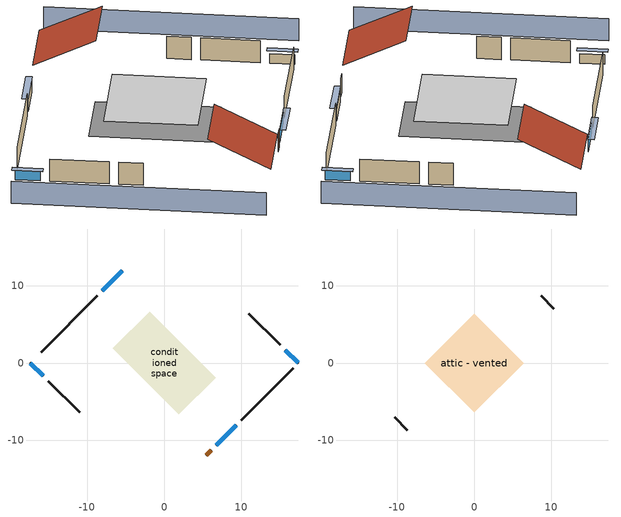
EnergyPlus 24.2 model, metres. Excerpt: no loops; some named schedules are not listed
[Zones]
conditioned space
 floor foundation (Slab1 construction): -6.68,1.91 -1.91,6.68 6.68,-1.91 1.91,-6.68 z0
 wall outside (AdiabaticWallConstruction 1): 5.44,-11.95 6.09,-11.3 z0:2.03
 wall outside (AdiabaticWallConstruction): -5.44,11.95 -8.02,9.37 / 6.74,-10.65 9.32,-8.07 z0:1.22; 17.39,0 15.71,1.68 / -17.39,0 -15.71,-1.68 z0:1.04
 wall outside (Wall1 construction): -8.67,8.72 -15.97,1.42 z0:2.44
 wall outside (Wall2 construction): 15.05,2.34 11,6.39 z0:2.44
 wall outside (Wall3 construction): 9.98,-7.41 16.73,-0.66 z0:2.44
 wall outside (Wall4 construction): -15.05,-2.34 -11,-6.39 z0:2.44
 window (WindowConstruction): -5.44,11.95 -8.02,9.37 z0:1.22
 window (WindowConstruction 1): 17.39,0 15.71,1.68 z0:1.04
 window (WindowConstruction 2): 6.74,-10.65 9.32,-8.07 z0:1.22
 window (WindowConstruction 3): -17.39,0 -15.71,-1.68 z0:1.04
 door (Door): 5.44,-11.95 6.09,-11.3 z0:2.03
attic - vented
 floor to conditioned space (Floor1 construction Reversed): -6.4,0 0,6.4 6.4,0 0,-6.4 z2.44
 wall outside (Wall5 construction): 10.34,7.05 8.69,8.7 z0:2.44
 wall outside (Wall6 construction): -10.34,-7.05 -8.69,-8.7 z0:2.44
 roof outside (Roof1 construction): -4.78,12.61,2.44 -0.5,8.33,5.46 4.28,13.11,5.46 0,17.39,2.44
 roof outside (Roof2 construction): 4.78,-12.61,2.44 0.5,-8.33,5.46 -4.28,-13.11,5.46 0,-17.39,2.44
shading: -20.62,-3.23 -3.23,-20.62 / 20.62,3.23 3.23,20.62 z0:2.44; -8.23,9.16 -5.22,12.16 -5.66,12.6 -8.66,9.59 z1.52; 15.49,1.9 17.6,-0.22 18.04,0.22 15.92,2.33 z1.34; 9.53,-7.86 6.53,-10.86 6.96,-11.29 9.97,-8.29 z1.52; -15.49,-1.9 -17.6,0.22 -18.04,-0.22 -15.92,-2.33 z1.34
[Building]
Building 1: Terrain=Suburbs
[Site:Location]
Portland Intl Arpt_OR: Latitude {deg}=45.59; Longitude {deg}=-122.6; Time Zone {hr}=-8; Elevation {m}=33; Keep Site Location Information=Yes
[Site:GroundTemperature:Shallow]
10.2558, 8.96328, 8.85977, 9.47314, 11.9355, 14.3863, 16.5111, 17.8571, 17.9714, 16.8767, 14.8061, 12.4304
[Site:WaterMainsTemperature]
Calculation Method=Schedule; Temperature Schedule=mains temperature schedule
[Material] Roughness=Rough; Thermal Absorptance=0.9
Name | Thickness {m} | Conductivity {W/m-K} | Density {kg/m3} | Specific Heat {J/kg-K} | Solar Absorptance | Visible Absorptance
asphalt or fiberglass shingles | 0.00635 | 0.162714 | 1121.4 | 1465.45 | 0.85 | 0.85
brick veneer | 0.1016 | 0.793375 | 1762.2 | 795.53 | 0.5 | 0.5
ceiling loosefill ins | 0.0846667 | 0.0480833 | 16.02 | 1046.75 | 0.7 | 0.7
ceiling stud and cavity | 0.1397 | 0.0920385 | 65.682 | 1177.47 | 0.7 | 0.7
concrete 4.0 in. | 0.1016 | 1.803125 | 2242.8 | 837.4 | 0.7 | 0.7
door material | 0.04445 | 0.0612267 | 512.64 | 1214.23 | 0.7 | 0.7
floor covering | 0.0127 | 0.0450781 | 54.468 | 1339.84 | 0.9 | 0.9
furniture material conditioned space 1 | 0.1524 | 0.115458 | 640.8 | 1214.23 | 0.6 | 0.6
gypsum board | 0.0127 | 0.160291 | 801 | 837.4 | 0.6 | 0.6
osb sheathing 0.5 in. | 0.0127 | 0.115458 | 512.64 | 1214.23 | 0.6 | 0.6
osb sheathing 0.5 in. 1 | 0.0127 | 0.115458 | 512.64 | 1214.23 | 0.7 | 0.7
roof rigid ins | 0.00281632 | 0.029427 | 32.04 | 1214.23 | 0.7 | 0.7
wall rigid ins | 0.512978 | 0.029427 | 32.04 | 1214.23 | 0.7 | 0.7
wall stud and cavity | 0.1397 | 0.558292 | 139.0536 | 1170.24 | 0.7 | 0.7
wall stud and cavity 1 | 0.1397 | 0.447971 | 139.0536 | 1170.24 | 0.6 | 0.6
wall stud and cavity 2 | 0.0889 | 0.380278 | 52.3479 | 1209.89 | 0.7 | 0.7
wall stud and cavity 3 | 0.0889 | 0.391764 | 83.0341 | 1211.67 | 0.7 | 0.7
wood siding; wood siding 1 | 0.0254 | 0.102417 | 544.68 | 1172.36 | 0.7 | 0.7
[WindowMaterial:SimpleGlazingSystem]
WindowMaterial: U-Factor {W/m2-K}=2.78222; Solar Heat Gain Coefficient=0.56
[Construction]
AdiabaticWallConstruction: wood siding, wall rigid ins, wall stud and cavity 2, gypsum board
AdiabaticWallConstruction 1: wood siding 1, wall rigid ins, wall stud and cavity 2, gypsum board
Door: door material
Floor1 construction Reversed: gypsum board, ceiling stud and cavity, ceiling loosefill ins
furniture construction conditioned space 1: furniture material conditioned space 1
PartitionWallConstruction: gypsum board, wall stud and cavity 3, gypsum board
Roof1 construction; Roof2 construction: asphalt or fiberglass shingles, roof rigid ins, osb sheathing 0.5 in.
Slab1 construction: concrete 4.0 in., floor covering
Wall1 construction; Wall2 construction; Wall3 construction; Wall4 construction: brick veneer, osb sheathing 0.5 in. 1, wall stud and cavity, gypsum board
Wall5 construction; Wall6 construction: brick veneer, osb sheathing 0.5 in. 1, wall stud and cavity 1
WindowConstruction; WindowConstruction 1; WindowConstruction 2; WindowConstruction 3: WindowMaterial
[Zone] Multiplier=1; Part of Total Floor Area=Yes
Name | Volume {m3}
attic - vented | 55.1915
conditioned space | 199.577
[Space]
Name | Zone | Volume {m3}
attic - vented 1 | attic - vented | 55.1915
conditioned space 1 | conditioned space | 199.577
[ZoneInfiltration:EffectiveLeakageArea]
infil attic - vented 1: Zone or Space=attic - vented 1; Schedule=Always On Discrete; Effective Air Leakage Area {cm2}=2727.98; Stack Coefficient=0.000140673; Wind Coefficient=3.3057e-05
[ZoneMixing]
whole house fan mix: Zone or Space=attic - vented; Schedule=Always On Continuous; Design Flow Rate Calculation Method=Flow/Zone; Design Flow Rate {m3/s}=0; Source Zone or Space=conditioned space
[SurfaceProperty:ExposedFoundationPerimeter]
Slab1: Exposed Perimeter Calculation Method=TotalExposedPerimeter; Total Exposed Perimeter {m}=37.76472
[SurfaceProperty:IncidentSolarMultiplier] Incident Solar Multiplier=1; Incident Solar Multiplier Schedule=trans schedule winter=0.85 summer=0.7
Window1; Window2; Window3; Window4
[InternalMass] Zone or ZoneList=conditioned space; Space or SpaceList=conditioned space 1
Name | Construction | Surface Area {m2}
furniture mass conditioned space 1 | furniture construction conditioned space 1 | 32.73903
partition wall mass | PartitionWallConstruction | 81.84758
[Lights]
interior lighting: Zone or ZoneList or Space or SpaceList=conditioned space 1; Schedule=lighting_interior; Design Level Calculation Method=LightingLevel; Lighting Level {W}=300.27; Return Air Fraction=0; Fraction Radiant=0.6; Fraction Visible=0.2; Fraction Replaceable=1
[People]
occupants: Zone or ZoneList or Space or SpaceList=conditioned space 1; Number of People Schedule=occupants; Number of People Calculation Method=People; Number of People=1; Fraction Radiant=0.314171; Sensible Heat Fraction=0.56303; Activity Level Schedule=occupants activity schedule; Carbon Dioxide Generation Rate {m3/s-W}=0; Enable ASHRAE 55 Comfort Warnings=No; Mean Radiant Temperature Calculation Type=EnclosureAveraged
[ElectricEquipment] Zone or ZoneList or Space or SpaceList=conditioned space 1; Design Level Calculation Method=EquipmentLevel
Name | Schedule | Design Level {W} | Fraction Latent | Fraction Radiant | Fraction Lost
ceiling fan | ceiling_fan | 16.2274 | 0 | 0.558 | 0
clothes dryer | clothes_dryer | 11900.2 | 0.015 | 0.081 | 0.85
clothes washer | clothes_washer | 1045.86 | 0.03 | 0.162 | 0.7
cooking range | cooking_range | 422.995 | 0.16 | 0.384 | 0.2
dishwasher | dishwasher | 6361.09 | 0.3 | 0.18 | 0.4
freezer | freezer schedule | 194.914 | 0 | 0.6 | 0
fridge | fridge schedule | 57.5342 | 0 | 0.6 | 0
fridge 1 | fridge schedule 1 | 80.4475 | 0 | 0.6 | 0
mech vent bath fan 0 | mech vent bath fan 0 schedule | 15 | 0 | 0 | 1
mech vent house fan | mech vent house fan schedule | 0 | 0 | 0 | 1
mech vent house fan cfis | mech vent house fan cfis schedule | 0 | 0 | 0 | 0
mech vent range fan 0 | mech vent range fan 0 schedule | 30 | 0 | 0 | 1
misc permanent spa heater | misc permanent spa heater schedule | 233.393 | 0 | 0 | 1
misc permanent spa pump | misc permanent spa pump schedule | 244.071 | 0 | 0 | 1
misc plug loads | plug_loads_other | 488.345 | 0.021 | 0.558 | 0.049
misc tv | plug_loads_tv | 1649.28 | 0 | 0.6 | 0
whole house fan | Always On Discrete | 0 | 0 | 0 | 1
[OtherEquipment] Zone or ZoneList or Space or SpaceList=conditioned space 1; Design Level Calculation Method=EquipmentLevel
Name | Fuel Type | Schedule | Design Level {W} | Fraction Latent | Fraction Radiant | Fraction Lost
clothes dryer 1 | Electricity | clothes_dryer | 0 | 0.015 | 0.081 | 0.85
cooking range 1 | NaturalGas | cooking_range | 12396.8 | 0.16 | 0.384 | 0.2
general water use latent | None | general water use schedule | 25.6591 | 1 | 0 | 0
general water use sensible | None | general water use schedule | -25.2881 | 0 | 0.6 | 0
mech vent house fan latent load; water heater lat | None | Always On Discrete | 0 | 1 | 0 | 0
mech vent house fan sensible load; water heater sens | None | Always On Discrete | 0 | 0 | 0 | 0
water heater energy adjustment1 | Electricity | Always On Discrete | 0.01 | 0 | 0 | 1
[ZoneInfiltration:DesignFlowRate] Zone or ZoneList or Space or SpaceList=conditioned space 1; Schedule=Always On Discrete; Design Flow Rate Calculation Method=Flow/Zone; Design Flow Rate {m3/s}=0
infil flow; natural vent flow; whole house fan flow
[Foundation:Kiva]
Foundation Kiva 1: Initial Indoor Air Temperature {C}=17.7778; Wall Height Above Grade {m}=0.1016; Wall Depth Below Slab {m}=0.2032
[Foundation:Kiva:Settings]
Soil Conductivity {W/m-K}=2.9427; Soil Density {kg/m3}=1842.3; Soil Specific Heat {J/kg-K}=418.7; Ground Solar Absorptivity=0.9; Ground Thermal Absorptivity=0.9; Ground Surface Roughness {m}=0.03; Far-Field Width {m}=40; Deep-Ground Boundary Condition=ZeroFlux; Deep-Ground Depth {m}=40; Minimum Cell Dimension {m}=0.2; Maximum Cell Growth Coefficient=3; Simulation Timestep=Timestep
[Exterior:Lights]
exterior lighting: Schedule=exterior lighting schedule; Design Level {W}=5.52521
[Schedule:Constant]
Name | Hourly Value
Always On Continuous; mech vent house fan schedule; mech vent house fan cfis schedule; Always On Discrete | 1
occupants activity schedule | 117.228
fridge schedule; fridge schedule 1 | 0
[Schedule:Week:Daily]
trans schedule winter=0.85 summer=0.7 Week Rule - Jan1-May26: trans schedule winter=0.85 summer=0.7 day, trans schedule winter=0.85 summer=0.7 day, trans schedule winter=0.85 summer=0.7 day, trans schedule winter=0.85 summer=0.7 day, trans schedule winter=0.85 summer=0.7 day, trans schedule winter=0.85 summer=0.7 day, trans schedule winter=0.85 summer=0.7 day, trans schedule winter=0.85 summer=0.7 default day, trans schedule winter=0.85 summer=0.7 default day, trans schedule winter=0.85 summer=0.7 default day, trans schedule winter=0.85 summer=0.7 default day, trans schedule winter=0.85 summer=0.7 default day
trans schedule winter=0.85 summer=0.7 Week Rule - May27-Jun2: trans schedule winter=0.85 summer=0.7 day, trans schedule winter=0.85 summer=0.7 day, trans schedule winter=0.85 summer=0.7 day, trans schedule winter=0.85 summer=0.7 day, trans schedule winter=0.85 summer=0.7 day, trans schedule winter=0.85 summer=0.7 day 1, trans schedule winter=0.85 summer=0.7 day 1, trans schedule winter=0.85 summer=0.7 default day, trans schedule winter=0.85 summer=0.7 default day, trans schedule winter=0.85 summer=0.7 default day, trans schedule winter=0.85 summer=0.7 default day, trans schedule winter=0.85 summer=0.7 default day
trans schedule winter=0.85 summer=0.7 Week Rule - Jun3-Sep29: trans schedule winter=0.85 summer=0.7 day 1, trans schedule winter=0.85 summer=0.7 day 1, trans schedule winter=0.85 summer=0.7 day 1, trans schedule winter=0.85 summer=0.7 day 1, trans schedule winter=0.85 summer=0.7 day 1, trans schedule winter=0.85 summer=0.7 day 1, trans schedule winter=0.85 summer=0.7 day 1, trans schedule winter=0.85 summer=0.7 default day, trans schedule winter=0.85 summer=0.7 default day, trans schedule winter=0.85 summer=0.7 default day, trans schedule winter=0.85 summer=0.7 default day, trans schedule winter=0.85 summer=0.7 default day
trans schedule winter=0.85 summer=0.7 Week Rule - Sep30-Oct6: trans schedule winter=0.85 summer=0.7 day 1, trans schedule winter=0.85 summer=0.7 day 2, trans schedule winter=0.85 summer=0.7 day 2, trans schedule winter=0.85 summer=0.7 day 2, trans schedule winter=0.85 summer=0.7 day 2, trans schedule winter=0.85 summer=0.7 day 2, trans schedule winter=0.85 summer=0.7 day 2, trans schedule winter=0.85 summer=0.7 default day, trans schedule winter=0.85 summer=0.7 default day, trans schedule winter=0.85 summer=0.7 default day, trans schedule winter=0.85 summer=0.7 default day, trans schedule winter=0.85 summer=0.7 default day
trans schedule winter=0.85 summer=0.7 Week Rule - Oct7-Dec31: trans schedule winter=0.85 summer=0.7 day 2, trans schedule winter=0.85 summer=0.7 day 2, trans schedule winter=0.85 summer=0.7 day 2, trans schedule winter=0.85 summer=0.7 day 2, trans schedule winter=0.85 summer=0.7 day 2, trans schedule winter=0.85 summer=0.7 day 2, trans schedule winter=0.85 summer=0.7 day 2, trans schedule winter=0.85 summer=0.7 default day, trans schedule winter=0.85 summer=0.7 default day, trans schedule winter=0.85 summer=0.7 default day, trans schedule winter=0.85 summer=0.7 default day, trans schedule winter=0.85 summer=0.7 default day
freezer schedule Week Rule - Jan1-Jan27: freezer schedule day, freezer schedule day, freezer schedule day, freezer schedule day, freezer schedule day, freezer schedule day, freezer schedule day, freezer schedule default day, freezer schedule default day, freezer schedule default day, freezer schedule default day, freezer schedule default day
freezer schedule Week Rule - Jan28-Feb3: freezer schedule day, freezer schedule day, freezer schedule day, freezer schedule day, freezer schedule day 1, freezer schedule day 1, freezer schedule day 1, freezer schedule default day, freezer schedule default day, freezer schedule default day, freezer schedule default day, freezer schedule default day
freezer schedule Week Rule - Feb4-Feb24: freezer schedule day 1, freezer schedule day 1, freezer schedule day 1, freezer schedule day 1, freezer schedule day 1, freezer schedule day 1, freezer schedule day 1, freezer schedule default day, freezer schedule default day, freezer schedule default day, freezer schedule default day, freezer schedule default day
freezer schedule Week Rule - Feb25-Mar3: freezer schedule day 1, freezer schedule day 1, freezer schedule day 1, freezer schedule day 1, freezer schedule day 2, freezer schedule day 2, freezer schedule day 2, freezer schedule default day, freezer schedule default day, freezer schedule default day, freezer schedule default day, freezer schedule default day
freezer schedule Week Rule - Mar4-May26: freezer schedule day 2, freezer schedule day 2, freezer schedule day 2, freezer schedule day 2, freezer schedule day 2, freezer schedule day 2, freezer schedule day 2, freezer schedule default day, freezer schedule default day, freezer schedule default day, freezer schedule default day, freezer schedule default day
freezer schedule Week Rule - May27-Jun2: freezer schedule day 2, freezer schedule day 2, freezer schedule day 2, freezer schedule day 2, freezer schedule day 2, freezer schedule day 3, freezer schedule day 3, freezer schedule default day, freezer schedule default day, freezer schedule default day, freezer schedule default day, freezer schedule default day
freezer schedule Week Rule - Jun3-Sep29: freezer schedule day 3, freezer schedule day 3, freezer schedule day 3, freezer schedule day 3, freezer schedule day 3, freezer schedule day 3, freezer schedule day 3, freezer schedule default day, freezer schedule default day, freezer schedule default day, freezer schedule default day, freezer schedule default day
freezer schedule Week Rule - Sep30-Oct6: freezer schedule day 3, freezer schedule day 4, freezer schedule day 4, freezer schedule day 4, freezer schedule day 4, freezer schedule day 4, freezer schedule day 4, freezer schedule default day, freezer schedule default day, freezer schedule default day, freezer schedule default day, freezer schedule default day
freezer schedule Week Rule - Oct7-Oct27: freezer schedule day 4, freezer schedule day 4, freezer schedule day 4, freezer schedule day 4, freezer schedule day 4, freezer schedule day 4, freezer schedule day 4, freezer schedule default day, freezer schedule default day, freezer schedule default day, freezer schedule default day, freezer schedule default day
freezer schedule Week Rule - Oct28-Nov3: freezer schedule day 4, freezer schedule day 4, freezer schedule day 4, freezer schedule day 4, freezer schedule day 5, freezer schedule day 5, freezer schedule day 5, freezer schedule default day, freezer schedule default day, freezer schedule default day, freezer schedule default day, freezer schedule default day
freezer schedule Week Rule - Nov4-Nov24: freezer schedule day 5, freezer schedule day 5, freezer schedule day 5, freezer schedule day 5, freezer schedule day 5, freezer schedule day 5, freezer schedule day 5, freezer schedule default day, freezer schedule default day, freezer schedule default day, freezer schedule default day, freezer schedule default day
freezer schedule Week Rule - Nov25-Dec1: freezer schedule day 5, freezer schedule day 5, freezer schedule day 5, freezer schedule day 5, freezer schedule day 5, freezer schedule day 5, freezer schedule day 6, freezer schedule default day, freezer schedule default day, freezer schedule default day, freezer schedule default day, freezer schedule default day
freezer schedule Week Rule - Dec2-Dec31: freezer schedule day 6, freezer schedule day 6, freezer schedule day 6, freezer schedule day 6, freezer schedule day 6, freezer schedule day 6, freezer schedule day 6, freezer schedule default day, freezer schedule default day, freezer schedule default day, freezer schedule default day, freezer schedule default day
mech vent bath fan 0 schedule Week Rule - Jan1-Dec31: mech vent bath fan 0 schedule day, mech vent bath fan 0 schedule day, mech vent bath fan 0 schedule day, mech vent bath fan 0 schedule day, mech vent bath fan 0 schedule day, mech vent bath fan 0 schedule day, mech vent bath fan 0 schedule day, mech vent bath fan 0 schedule default day, mech vent bath fan 0 schedule default day, mech vent bath fan 0 schedule default day, mech vent bath fan 0 schedule default day, mech vent bath fan 0 schedule default day
mech vent range fan 0 schedule Week Rule - Jan1-Dec31: mech vent range fan 0 schedule day, mech vent range fan 0 schedule day, mech vent range fan 0 schedule day, mech vent range fan 0 schedule day, mech vent range fan 0 schedule day, mech vent range fan 0 schedule day, mech vent range fan 0 schedule day, mech vent range fan 0 schedule default day, mech vent range fan 0 schedule default day, mech vent range fan 0 schedule default day, mech vent range fan 0 schedule default day, mech vent range fan 0 schedule default day
misc permanent spa heater schedule Week Rule - Jan1-Jan27: misc permanent spa heater schedule day, misc permanent spa heater schedule day, misc permanent spa heater schedule day, misc permanent spa heater schedule day, misc permanent spa heater schedule day, misc permanent spa heater schedule day, misc permanent spa heater schedule day, misc permanent spa heater schedule default day, misc permanent spa heater schedule default day, misc permanent spa heater schedule default day, misc permanent spa heater schedule default day, misc permanent spa heater schedule default day
misc permanent spa heater schedule Week Rule - Jan28-Feb3: misc permanent spa heater schedule day, misc permanent spa heater schedule day, misc permanent spa heater schedule day, misc permanent spa heater schedule day, misc permanent spa heater schedule day 1, misc permanent spa heater schedule day 1, misc permanent spa heater schedule day 1, misc permanent spa heater schedule default day, misc permanent spa heater schedule default day, misc permanent spa heater schedule default day, misc permanent spa heater schedule default day, misc permanent spa heater schedule default day
misc permanent spa heater schedule Week Rule - Feb4-Feb24: misc permanent spa heater schedule day 1, misc permanent spa heater schedule day 1, misc permanent spa heater schedule day 1, misc permanent spa heater schedule day 1, misc permanent spa heater schedule day 1, misc permanent spa heater schedule day 1, misc permanent spa heater schedule day 1, misc permanent spa heater schedule default day, misc permanent spa heater schedule default day, misc permanent spa heater schedule default day, misc permanent spa heater schedule default day, misc permanent spa heater schedule default day
misc permanent spa heater schedule Week Rule - Feb25-Mar3: misc permanent spa heater schedule day 1, misc permanent spa heater schedule day 1, misc permanent spa heater schedule day 1, misc permanent spa heater schedule day 1, misc permanent spa heater schedule day 2, misc permanent spa heater schedule day 2, misc permanent spa heater schedule day 2, misc permanent spa heater schedule default day, misc permanent spa heater schedule default day, misc permanent spa heater schedule default day, misc permanent spa heater schedule default day, misc permanent spa heater schedule default day
misc permanent spa heater schedule Week Rule - Mar4-May26: misc permanent spa heater schedule day 2, misc permanent spa heater schedule day 2, misc permanent spa heater schedule day 2, misc permanent spa heater schedule day 2, misc permanent spa heater schedule day 2, misc permanent spa heater schedule day 2, misc permanent spa heater schedule day 2, misc permanent spa heater schedule default day, misc permanent spa heater schedule default day, misc permanent spa heater schedule default day, misc permanent spa heater schedule default day, misc permanent spa heater schedule default day
misc permanent spa heater schedule Week Rule - May27-Jun2: misc permanent spa heater schedule day 2, misc permanent spa heater schedule day 2, misc permanent spa heater schedule day 2, misc permanent spa heater schedule day 2, misc permanent spa heater schedule day 2, misc permanent spa heater schedule day 3, misc permanent spa heater schedule day 3, misc permanent spa heater schedule default day, misc permanent spa heater schedule default day, misc permanent spa heater schedule default day, misc permanent spa heater schedule default day, misc permanent spa heater schedule default day
misc permanent spa heater schedule Week Rule - Jun3-Sep29: misc permanent spa heater schedule day 3, misc permanent spa heater schedule day 3, misc permanent spa heater schedule day 3, misc permanent spa heater schedule day 3, misc permanent spa heater schedule day 3, misc permanent spa heater schedule day 3, misc permanent spa heater schedule day 3, misc permanent spa heater schedule default day, misc permanent spa heater schedule default day, misc permanent spa heater schedule default day, misc permanent spa heater schedule default day, misc permanent spa heater schedule default day
misc permanent spa heater schedule Week Rule - Sep30-Oct6: misc permanent spa heater schedule day 3, misc permanent spa heater schedule day 4, misc permanent spa heater schedule day 4, misc permanent spa heater schedule day 4, misc permanent spa heater schedule day 4, misc permanent spa heater schedule day 4, misc permanent spa heater schedule day 4, misc permanent spa heater schedule default day, misc permanent spa heater schedule default day, misc permanent spa heater schedule default day, misc permanent spa heater schedule default day, misc permanent spa heater schedule default day
misc permanent spa heater schedule Week Rule - Oct7-Oct27: misc permanent spa heater schedule day 4, misc permanent spa heater schedule day 4, misc permanent spa heater schedule day 4, misc permanent spa heater schedule day 4, misc permanent spa heater schedule day 4, misc permanent spa heater schedule day 4, misc permanent spa heater schedule day 4, misc permanent spa heater schedule default day, misc permanent spa heater schedule default day, misc permanent spa heater schedule default day, misc permanent spa heater schedule default day, misc permanent spa heater schedule default day
misc permanent spa heater schedule Week Rule - Oct28-Nov3: misc permanent spa heater schedule day 4, misc permanent spa heater schedule day 4, misc permanent spa heater schedule day 4, misc permanent spa heater schedule day 4, misc permanent spa heater schedule day 5, misc permanent spa heater schedule day 5, misc permanent spa heater schedule day 5, misc permanent spa heater schedule default day, misc permanent spa heater schedule default day, misc permanent spa heater schedule default day, misc permanent spa heater schedule default day, misc permanent spa heater schedule default day
misc permanent spa heater schedule Week Rule - Nov4-Nov24: misc permanent spa heater schedule day 5, misc permanent spa heater schedule day 5, misc permanent spa heater schedule day 5, misc permanent spa heater schedule day 5, misc permanent spa heater schedule day 5, misc permanent spa heater schedule day 5, misc permanent spa heater schedule day 5, misc permanent spa heater schedule default day, misc permanent spa heater schedule default day, misc permanent spa heater schedule default day, misc permanent spa heater schedule default day, misc permanent spa heater schedule default day
misc permanent spa heater schedule Week Rule - Nov25-Dec1: misc permanent spa heater schedule day 5, misc permanent spa heater schedule day 5, misc permanent spa heater schedule day 5, misc permanent spa heater schedule day 5, misc permanent spa heater schedule day 5, misc permanent spa heater schedule day 5, misc permanent spa heater schedule day 6, misc permanent spa heater schedule default day, misc permanent spa heater schedule default day, misc permanent spa heater schedule default day, misc permanent spa heater schedule default day, misc permanent spa heater schedule default day
misc permanent spa heater schedule Week Rule - Dec2-Dec31: misc permanent spa heater schedule day 6, misc permanent spa heater schedule day 6, misc permanent spa heater schedule day 6, misc permanent spa heater schedule day 6, misc permanent spa heater schedule day 6, misc permanent spa heater schedule day 6, misc permanent spa heater schedule day 6, misc permanent spa heater schedule default day, misc permanent spa heater schedule default day, misc permanent spa heater schedule default day, misc permanent spa heater schedule default day, misc permanent spa heater schedule default day
misc permanent spa pump schedule Week Rule - Jan1-Jan27: misc permanent spa pump schedule day, misc permanent spa pump schedule day, misc permanent spa pump schedule day, misc permanent spa pump schedule day, misc permanent spa pump schedule day, misc permanent spa pump schedule day, misc permanent spa pump schedule day, misc permanent spa pump schedule default day, misc permanent spa pump schedule default day, misc permanent spa pump schedule default day, misc permanent spa pump schedule default day, misc permanent spa pump schedule default day
misc permanent spa pump schedule Week Rule - Jan28-Feb3: misc permanent spa pump schedule day, misc permanent spa pump schedule day, misc permanent spa pump schedule day, misc permanent spa pump schedule day, misc permanent spa pump schedule day 1, misc permanent spa pump schedule day 1, misc permanent spa pump schedule day 1, misc permanent spa pump schedule default day, misc permanent spa pump schedule default day, misc permanent spa pump schedule default day, misc permanent spa pump schedule default day, misc permanent spa pump schedule default day
misc permanent spa pump schedule Week Rule - Feb4-Feb24: misc permanent spa pump schedule day 1, misc permanent spa pump schedule day 1, misc permanent spa pump schedule day 1, misc permanent spa pump schedule day 1, misc permanent spa pump schedule day 1, misc permanent spa pump schedule day 1, misc permanent spa pump schedule day 1, misc permanent spa pump schedule default day, misc permanent spa pump schedule default day, misc permanent spa pump schedule default day, misc permanent spa pump schedule default day, misc permanent spa pump schedule default day
misc permanent spa pump schedule Week Rule - Feb25-Mar3: misc permanent spa pump schedule day 1, misc permanent spa pump schedule day 1, misc permanent spa pump schedule day 1, misc permanent spa pump schedule day 1, misc permanent spa pump schedule day 2, misc permanent spa pump schedule day 2, misc permanent spa pump schedule day 2, misc permanent spa pump schedule default day, misc permanent spa pump schedule default day, misc permanent spa pump schedule default day, misc permanent spa pump schedule default day, misc permanent spa pump schedule default day
misc permanent spa pump schedule Week Rule - Mar4-Mar31: misc permanent spa pump schedule day 2, misc permanent spa pump schedule day 2, misc permanent spa pump schedule day 2, misc permanent spa pump schedule day 2, misc permanent spa pump schedule day 2, misc permanent spa pump schedule day 2, misc permanent spa pump schedule day 2, misc permanent spa pump schedule default day, misc permanent spa pump schedule default day, misc permanent spa pump schedule default day, misc permanent spa pump schedule default day, misc permanent spa pump schedule default day
misc permanent spa pump schedule Week Rule - Apr1-Apr28: misc permanent spa pump schedule day 3, misc permanent spa pump schedule day 3, misc permanent spa pump schedule day 3, misc permanent spa pump schedule day 3, misc permanent spa pump schedule day 3, misc permanent spa pump schedule day 3, misc permanent spa pump schedule day 3, misc permanent spa pump schedule default day, misc permanent spa pump schedule default day, misc permanent spa pump schedule default day, misc permanent spa pump schedule default day, misc permanent spa pump schedule default day
misc permanent spa pump schedule Week Rule - Apr29-May5: misc permanent spa pump schedule day 3, misc permanent spa pump schedule day 3, misc permanent spa pump schedule day 4, misc permanent spa pump schedule day 4, misc permanent spa pump schedule day 4, misc permanent spa pump schedule day 4, misc permanent spa pump schedule day 4, misc permanent spa pump schedule default day, misc permanent spa pump schedule default day, misc permanent spa pump schedule default day, misc permanent spa pump schedule default day, misc permanent spa pump schedule default day
misc permanent spa pump schedule Week Rule - May6-May26: misc permanent spa pump schedule day 4, misc permanent spa pump schedule day 4, misc permanent spa pump schedule day 4, misc permanent spa pump schedule day 4, misc permanent spa pump schedule day 4, misc permanent spa pump schedule day 4, misc permanent spa pump schedule day 4, misc permanent spa pump schedule default day, misc permanent spa pump schedule default day, misc permanent spa pump schedule default day, misc permanent spa pump schedule default day, misc permanent spa pump schedule default day
misc permanent spa pump schedule Week Rule - May27-Jun2: misc permanent spa pump schedule day 4, misc permanent spa pump schedule day 4, misc permanent spa pump schedule day 4, misc permanent spa pump schedule day 4, misc permanent spa pump schedule day 4, misc permanent spa pump schedule day 5, misc permanent spa pump schedule day 5, misc permanent spa pump schedule default day, misc permanent spa pump schedule default day, misc permanent spa pump schedule default day, misc permanent spa pump schedule default day, misc permanent spa pump schedule default day
misc permanent spa pump schedule Week Rule - Jun3-Jun30: misc permanent spa pump schedule day 5, misc permanent spa pump schedule day 5, misc permanent spa pump schedule day 5, misc permanent spa pump schedule day 5, misc permanent spa pump schedule day 5, misc permanent spa pump schedule day 5, misc permanent spa pump schedule day 5, misc permanent spa pump schedule default day, misc permanent spa pump schedule default day, misc permanent spa pump schedule default day, misc permanent spa pump schedule default day, misc permanent spa pump schedule default day
misc permanent spa pump schedule Week Rule - Jul1-Aug25: misc permanent spa pump schedule day 6, misc permanent spa pump schedule day 6, misc permanent spa pump schedule day 6, misc permanent spa pump schedule day 6, misc permanent spa pump schedule day 6, misc permanent spa pump schedule day 6, misc permanent spa pump schedule day 6, misc permanent spa pump schedule default day, misc permanent spa pump schedule default day, misc permanent spa pump schedule default day, misc permanent spa pump schedule default day, misc permanent spa pump schedule default day
misc permanent spa pump schedule Week Rule - Aug26-Sep1: misc permanent spa pump schedule day 6, misc permanent spa pump schedule day 6, misc permanent spa pump schedule day 6, misc permanent spa pump schedule day 6, misc permanent spa pump schedule day 6, misc permanent spa pump schedule day 6, misc permanent spa pump schedule day 7, misc permanent spa pump schedule default day, misc permanent spa pump schedule default day, misc permanent spa pump schedule default day, misc permanent spa pump schedule default day, misc permanent spa pump schedule default day
misc permanent spa pump schedule Week Rule - Sep2-Sep29: misc permanent spa pump schedule day 7, misc permanent spa pump schedule day 7, misc permanent spa pump schedule day 7, misc permanent spa pump schedule day 7, misc permanent spa pump schedule day 7, misc permanent spa pump schedule day 7, misc permanent spa pump schedule day 7, misc permanent spa pump schedule default day, misc permanent spa pump schedule default day, misc permanent spa pump schedule default day, misc permanent spa pump schedule default day, misc permanent spa pump schedule default day
[Schedule:Year]
trans schedule winter=0.85 summer=0.7: trans schedule winter=0.85 summer=0.7 Week Rule - Jan1-May26, 1, 1, 5, 26, trans schedule winter=0.85 summer=0.7 Week Rule - May27-Jun2, 5, 27, 6, 2, trans schedule winter=0.85 summer=0.7 Week Rule - Jun3-Sep29, 6, 3, 9, 29, trans schedule winter=0.85 summer=0.7 Week Rule - Sep30-Oct6, 9, 30, 10, 6, trans schedule winter=0.85 summer=0.7 Week Rule - Oct7-Dec31, 10, 7, 12, 31
freezer schedule: freezer schedule Week Rule - Jan1-Jan27, 1, 1, 1, 27, freezer schedule Week Rule - Jan28-Feb3, 1, 28, 2, 3, freezer schedule Week Rule - Feb4-Feb24, 2, 4, 2, 24, freezer schedule Week Rule - Feb25-Mar3, 2, 25, 3, 3, freezer schedule Week Rule - Mar4-May26, 3, 4, 5, 26, freezer schedule Week Rule - May27-Jun2, 5, 27, 6, 2, freezer schedule Week Rule - Jun3-Sep29, 6, 3, 9, 29, freezer schedule Week Rule - Sep30-Oct6, 9, 30, 10, 6, freezer schedule Week Rule - Oct7-Oct27, 10, 7, 10, 27, freezer schedule Week Rule - Oct28-Nov3, 10, 28, 11, 3, freezer schedule Week Rule - Nov4-Nov24, 11, 4, 11, 24, freezer schedule Week Rule - Nov25-Dec1, 11, 25, 12, 1, freezer schedule Week Rule - Dec2-Dec31, 12, 2, 12, 31
mech vent bath fan 0 schedule: mech vent bath fan 0 schedule Week Rule - Jan1-Dec31, 1, 1, 12, 31
mech vent range fan 0 schedule: mech vent range fan 0 schedule Week Rule - Jan1-Dec31, 1, 1, 12, 31
misc permanent spa heater schedule: misc permanent spa heater schedule Week Rule - Jan1-Jan27, 1, 1, 1, 27, misc permanent spa heater schedule Week Rule - Jan28-Feb3, 1, 28, 2, 3, misc permanent spa heater schedule Week Rule - Feb4-Feb24, 2, 4, 2, 24, misc permanent spa heater schedule Week Rule - Feb25-Mar3, 2, 25, 3, 3, misc permanent spa heater schedule Week Rule - Mar4-May26, 3, 4, 5, 26, misc permanent spa heater schedule Week Rule - May27-Jun2, 5, 27, 6, 2, misc permanent spa heater schedule Week Rule - Jun3-Sep29, 6, 3, 9, 29, misc permanent spa heater schedule Week Rule - Sep30-Oct6, 9, 30, 10, 6, misc permanent spa heater schedule Week Rule - Oct7-Oct27, 10, 7, 10, 27, misc permanent spa heater schedule Week Rule - Oct28-Nov3, 10, 28, 11, 3, misc permanent spa heater schedule Week Rule - Nov4-Nov24, 11, 4, 11, 24, misc permanent spa heater schedule Week Rule - Nov25-Dec1, 11, 25, 12, 1, misc permanent spa heater schedule Week Rule - Dec2-Dec31, 12, 2, 12, 31
misc permanent spa pump schedule: misc permanent spa pump schedule Week Rule - Jan1-Jan27, 1, 1, 1, 27, misc permanent spa pump schedule Week Rule - Jan28-Feb3, 1, 28, 2, 3, misc permanent spa pump schedule Week Rule - Feb4-Feb24, 2, 4, 2, 24, misc permanent spa pump schedule Week Rule - Feb25-Mar3, 2, 25, 3, 3, misc permanent spa pump schedule Week Rule - Mar4-Mar31, 3, 4, 3, 31, misc permanent spa pump schedule Week Rule - Apr1-Apr28, 4, 1, 4, 28, misc permanent spa pump schedule Week Rule - Apr29-May5, 4, 29, 5, 5, misc permanent spa pump schedule Week Rule - May6-May26, 5, 6, 5, 26, misc permanent spa pump schedule Week Rule - May27-Jun2, 5, 27, 6, 2, misc permanent spa pump schedule Week Rule - Jun3-Jun30, 6, 3, 6, 30, misc permanent spa pump schedule Week Rule - Jul1-Aug25, 7, 1, 8, 25, misc permanent spa pump schedule Week Rule - Aug26-Sep1, 8, 26, 9, 1, misc permanent spa pump schedule Week Rule - Sep2-Sep29, 9, 2, 9, 29, misc permanent spa pump schedule Week Rule - Sep30-Oct6, 9, 30, 10, 6, misc permanent spa pump schedule Week Rule - Oct7-Oct27, 10, 7, 10, 27, misc permanent spa pump schedule Week Rule - Oct28-Nov3, 10, 28, 11, 3, misc permanent spa pump schedule Week Rule - Nov4-Nov24, 11, 4, 11, 24, misc permanent spa pump schedule Week Rule - Nov25-Dec1, 11, 25, 12, 1, misc permanent spa pump schedule Week Rule - Dec2-Dec31, 12, 2, 12, 31
general water use schedule: general water use schedule Week Rule - Jan1-Dec31, 1, 1, 12, 31
exterior lighting schedule: exterior lighting schedule Week Rule - Jan1-Jan27, 1, 1, 1, 27, exterior lighting schedule Week Rule - Jan28-Feb3, 1, 28, 2, 3, exterior lighting schedule Week Rule - Feb4-Feb24, 2, 4, 2, 24, exterior lighting schedule Week Rule - Feb25-Mar3, 2, 25, 3, 3, exterior lighting schedule Week Rule - Mar4-Mar31, 3, 4, 3, 31, exterior lighting schedule Week Rule - Apr1-Apr28, 4, 1, 4, 28, exterior lighting schedule Week Rule - Apr29-May5, 4, 29, 5, 5, exterior lighting schedule Week Rule - May6-May26, 5, 6, 5, 26, exterior lighting schedule Week Rule - May27-Jun2, 5, 27, 6, 2, exterior lighting schedule Week Rule - Jun3-Jun30, 6, 3, 6, 30, exterior lighting schedule Week Rule - Jul1-Jul28, 7, 1, 7, 28, exterior lighting schedule Week Rule - Jul29-Aug4, 7, 29, 8, 4, exterior lighting schedule Week Rule - Aug5-Aug25, 8, 5, 8, 25, exterior lighting schedule Week Rule - Aug26-Sep1, 8, 26, 9, 1, exterior lighting schedule Week Rule - Sep2-Sep29, 9, 2, 9, 29, exterior lighting schedule Week Rule - Sep30-Oct6, 9, 30, 10, 6, exterior lighting schedule Week Rule - Oct7-Oct27, 10, 7, 10, 27, exterior lighting schedule Week Rule - Oct28-Nov3, 10, 28, 11, 3, exterior lighting schedule Week Rule - Nov4-Nov24, 11, 4, 11, 24, exterior lighting schedule Week Rule - Nov25-Dec1, 11, 25, 12, 1, exterior lighting schedule Week Rule - Dec2-Dec31, 12, 2, 12, 31
[Schedule:File] File=in.schedules.csv; Rows to Skip at Top=1; Number of Hours of Data=8760; Column Separator=Comma; Interpolate to Timestep=Yes; Minutes per Item=15; Adjust Schedule for Daylight Savings=Yes
Name | Column Number
lighting_interior | 5
occupants | 1
ceiling_fan | 4
clothes_dryer | 10
clothes_washer | 9
cooking_range | 11
dishwasher | 7
plug_loads_other | 2
plug_loads_tv | 3
[Schedule:Compact]
mains temperature schedule: Through: 01/01, For: AllDays, Until: 24:00, 13.0633, Through: 01/02, For: AllDays, Until: 24:00, 13.0189, Through: 01/03, For: AllDays, Until: 24:00, 12.975, Through: 01/04, For: AllDays, Until: 24:00, 12.9328, Through: 01/05, For: AllDays, Until: 24:00, 12.8917, Through: 01/06, For: AllDays, Until: 24:00, 12.8517, Through: 01/07, For: AllDays, Until: 24:00, 12.8122, Through: 01/08, For: AllDays, Until: 24:00, 12.7744, Through: 01/09, For: AllDays, Until: 24:00, 12.7378, Through: 01/10, For: AllDays, Until: 24:00, 12.7017, Through: 01/11, For: AllDays, Until: 24:00, 12.6672, Through: 01/12, For: AllDays, Until: 24:00, 12.6339, Through: 01/13, For: AllDays, Until: 24:00, 12.6017, Through: 01/14, For: AllDays, Until: 24:00, 12.5706, Through: 01/15, For: AllDays, Until: 24:00, 12.5411, Through: 01/16, For: AllDays, Until: 24:00, 12.5122, Through: 01/17, For: AllDays, Until: 24:00, 12.485, Through: 01/18, For: AllDays, Until: 24:00, 12.4583, Through: 01/19, For: AllDays, Until: 24:00, 12.4333, Through: 01/20, For: AllDays, Until: 24:00, 12.41, Through: 01/21, For: AllDays, Until: 24:00, 12.3872, Through: 01/22, For: AllDays, Until: 24:00, 12.3661, Through: 01/23, For: AllDays, Until: 24:00, 12.3456, Through: 01/24, For: AllDays, Until: 24:00, 12.3272, Through: 01/25, For: AllDays, Until: 24:00, 12.3094, Through: 01/26, For: AllDays, Until: 24:00, 12.2933, Through: 01/27, For: AllDays, Until: 24:00, 12.2783, Through: 01/28, For: AllDays, Until: 24:00, 12.2644, Through: 01/29, For: AllDays, Until: 24:00, 12.2517, Through: 01/30, For: AllDays, Until: 24:00, 12.2406, Through: 01/31, For: AllDays, Until: 24:00, 12.2306, Through: 02/01, For: AllDays, Until: 24:00, 12.2222, Through: 02/02, For: AllDays, Until: 24:00, 12.215, Through: 02/03, For: AllDays, Until: 24:00, 12.2089, Through: 02/04, For: AllDays, Until: 24:00, 12.2039, Through: 02/05, For: AllDays, Until: 24:00, 12.2006, Through: 02/06, For: AllDays, Until: 24:00, 12.1983, Through: 02/07, For: AllDays, Until: 24:00, 12.1978, Through: 02/08, For: AllDays, Until: 24:00, 12.1978, Through: 02/09, For: AllDays, Until: 24:00, 12.2, Through: 02/10, For: AllDays, Until: 24:00, 12.2028, Through: 02/11, For: AllDays, Until: 24:00, 12.2072, Through: 02/12, For: AllDays, Until: 24:00, 12.2128, Through: 02/13, For: AllDays, Until: 24:00, 12.2194, Through: 02/14, For: AllDays, Until: 24:00, 12.2278, Through: 02/15, For: AllDays, Until: 24:00, 12.2372, Through: 02/16, For: AllDays, Until: 24:00, 12.2483, Through: 02/17, For: AllDays, Until: 24:00, 12.26, Through: 02/18, For: AllDays, Until: 24:00, 12.2733, Through: 02/19, For: AllDays, Until: 24:00, 12.2883, Through: 02/20, For: AllDays, Until: 24:00, 12.3039, Through: 02/21, For: AllDays, Until: 24:00, 12.3211, Through: 02/22, For: AllDays, Until: 24:00, 12.3394, Through: 02/23, For: AllDays, Until: 24:00, 12.3594, Through: 02/24, For: AllDays, Until: 24:00, 12.38, Through: 02/25, For: AllDays, Until: 24:00, 12.4022, Through: 02/26, For: AllDays, Until: 24:00, 12.4256, Through: 02/27, For: AllDays, Until: 24:00, 12.4506, Through: 02/28, For: AllDays, Until: 24:00, 12.4761, Through: 03/01, For: AllDays, Until: 24:00, 12.5033, Through: 03/02, For: AllDays, Until: 24:00, 12.5317, Through: 03/03, For: AllDays, Until: 24:00, 12.5611, Through: 03/04, For: AllDays, Until: 24:00, 12.5917, Through: 03/05, For: AllDays, Until: 24:00, 12.6233, Through: 03/06, For: AllDays, Until: 24:00, 12.6567, Through: 03/07, For: AllDays, Until: 24:00, 12.6906, Through: 03/08, For: AllDays, Until: 24:00, 12.7261, Through: 03/09, For: AllDays, Until: 24:00, 12.7628, Through: 03/10, For: AllDays, Until: 24:00, 12.8, Through: 03/11, For: AllDays, Until: 24:00, 12.8389, Through: 03/12, For: AllDays, Until: 24:00, 12.8789, Through: 03/13, For: AllDays, Until: 24:00, 12.9194, Through: 03/14, For: AllDays, Until: 24:00, 12.9617, Through: 03/15, For: AllDays, Until: 24:00, 13.0044, Through: 03/16, For: AllDays, Until: 24:00, 13.0489, Through: 03/17, For: AllDays, Until: 24:00, 13.0939, Through: 03/18, For: AllDays, Until: 24:00, 13.14, Through: 03/19, For: AllDays, Until: 24:00, 13.1872, Through: 03/20, For: AllDays, Until: 24:00, 13.2356, Through: 03/21, For: AllDays, Until: 24:00, 13.285, Through: 03/22, For: AllDays, Until: 24:00, 13.335, Through: 03/23, For: AllDays, Until: 24:00, 13.3861, Through: 03/24, For: AllDays, Until: 24:00, 13.4383, Through: 03/25, For: AllDays, Until: 24:00, 13.4911, Through: 03/26, For: AllDays, Until: 24:00, 13.545, Through: 03/27, For: AllDays, Until: 24:00, 13.6, Through: 03/28, For: AllDays, Until: 24:00, 13.6556, Through: 03/29, For: AllDays, Until: 24:00, 13.7122, Through: 03/30, For: AllDays, Until: 24:00, 13.77, Through: 03/31, For: AllDays, Until: 24:00, 13.8283, Through: 04/01, For: AllDays, Until: 24:00, 13.8872, Through: 04/02, For: AllDays, Until: 24:00, 13.9472, Through: 04/03, For: AllDays, Until: 24:00, 14.0078, Through: 04/04, For: AllDays, Until: 24:00, 14.0689, Through: 04/05, For: AllDays, Until: 24:00, 14.1311, Through: 04/06, For: AllDays, Until: 24:00, 14.1944, Through: 04/07, For: AllDays, Until: 24:00, 14.2578, Through: 04/08, For: AllDays, Until: 24:00, 14.3222, Through: 04/09, For: AllDays, Until: 24:00, 14.3872, Through: 04/10, For: AllDays, Until: 24:00, 14.4528, Through: 04/11, For: AllDays, Until: 24:00, 14.5189, Through: 04/12, For: AllDays, Until: 24:00, 14.5856, Through: 04/13, For: AllDays, Until: 24:00, 14.6533, Through: 04/14, For: AllDays, Until: 24:00, 14.7211, Through: 04/15, For: AllDays, Until: 24:00, 14.7894, Through: 04/16, For: AllDays, Until: 24:00, 14.8589, Through: 04/17, For: AllDays, Until: 24:00, 14.9283, Through: 04/18, For: AllDays, Until: 24:00, 14.9983, Through: 04/19, For: AllDays, Until: 24:00, 15.0689, Through: 04/20, For: AllDays, Until: 24:00, 15.14, Through: 04/21, For: AllDays, Until: 24:00, 15.2111, Through: 04/22, For: AllDays, Until: 24:00, 15.2833, Through: 04/23, For: AllDays, Until: 24:00, 15.3556, Through: 04/24, For: AllDays, Until: 24:00, 15.4278, Through: 04/25, For: AllDays, Until: 24:00, 15.5006, Through: 04/26, For: AllDays, Until: 24:00, 15.5739, Through: 04/27, For: AllDays, Until: 24:00, 15.6478, Through: 04/28, For: AllDays, Until: 24:00, 15.7211, Through: 04/29, For: AllDays, Until: 24:00, 15.7956, Through: 04/30, For: AllDays, Until: 24:00, 15.8694, Through: 05/01, For: AllDays, Until: 24:00, 15.9439, Through: 05/02, For: AllDays, Until: 24:00, 16.0189, Through: 05/03, For: AllDays, Until: 24:00, 16.0939, Through: 05/04, For: AllDays, Until: 24:00, 16.1689, Through: 05/05, For: AllDays, Until: 24:00, 16.2439, Through: 05/06, For: AllDays, Until: 24:00, 16.3189, Through: 05/07, For: AllDays, Until: 24:00, 16.3944, Through: 05/08, For: AllDays, Until: 24:00, 16.4694, Through: 05/09, For: AllDays, Until: 24:00, 16.545, Through: 05/10, For: AllDays, Until: 24:00, 16.6206, Through: 05/11, For: AllDays, Until: 24:00, 16.6956, Through: 05/12, For: AllDays, Until: 24:00, 16.7711, Through: 05/13, For: AllDays, Until: 24:00, 16.8461, Through: 05/14, For: AllDays, Until: 24:00, 16.9217, Through: 05/15, For: AllDays, Until: 24:00, 16.9967, Through: 05/16, For: AllDays, Until: 24:00, 17.0717, Through: 05/17, For: AllDays, Until: 24:00, 17.1467, Through: 05/18, For: AllDays, Until: 24:00, 17.2211, Through: 05/19, For: AllDays, Until: 24:00, 17.2956, Through: 05/20, For: AllDays, Until: 24:00, 17.37, Through: 05/21, For: AllDays, Until: 24:00, 17.4439, Through: 05/22, For: AllDays, Until: 24:00, 17.5178, Through: 05/23, For: AllDays, Until: 24:00, 17.5911, Through: 05/24, For: AllDays, Until: 24:00, 17.6644, Through: 05/25, For: AllDays, Until: 24:00, 17.7372, Through: 05/26, For: AllDays, Until: 24:00, 17.8094, Through: 05/27, For: AllDays, Until: 24:00, 17.8817, Through: 05/28, For: AllDays, Until: 24:00, 17.9533, Through: 05/29, For: AllDays, Until: 24:00, 18.025, Through: 05/30, For: AllDays, Until: 24:00, 18.0961, Through: 05/31, For: AllDays, Until: 24:00, 18.1661, Through: 06/01, For: AllDays, Until: 24:00, 18.2361, Through: 06/02, For: AllDays, Until: 24:00, 18.3061, Through: 06/03, For: AllDays, Until: 24:00, 18.375, Through: 06/04, For: AllDays, Until: 24:00, 18.4433, Through: 06/05, For: AllDays, Until: 24:00, 18.5111, Through: 06/06, For: AllDays, Until: 24:00, 18.5789, Through: 06/07, For: AllDays, Until: 24:00, 18.6456, Through: 06/08, For: AllDays, Until: 24:00, 18.7117, Through: 06/09, For: AllDays, Until: 24:00, 18.7772, Through: 06/10, For: AllDays, Until: 24:00, 18.8417, Through: 06/11, For: AllDays, Until: 24:00, 18.9061, Through: 06/12, For: AllDays, Until: 24:00, 18.9694, Through: 06/13, For: AllDays, Until: 24:00, 19.0322, Through: 06/14, For: AllDays, Until: 24:00, 19.0944, Through: 06/15, For: AllDays, Until: 24:00, 19.1556, Through: 06/16, For: AllDays, Until: 24:00, 19.2167, Through: 06/17, For: AllDays, Until: 24:00, 19.2761, Through: 06/18, For: AllDays, Until: 24:00, 19.335, Through: 06/19, For: AllDays, Until: 24:00, 19.3933, Through: 06/20, For: AllDays, Until: 24:00, 19.4506, Through: 06/21, For: AllDays, Until: 24:00, 19.5072, Through: 06/22, For: AllDays, Until: 24:00, 19.5628, Through: 06/23, For: AllDays, Until: 24:00, 19.6172, Through: 06/24, For: AllDays, Until: 24:00, 19.6711, Through: 06/25, For: AllDays, Until: 24:00, 19.7244, Through: 06/26, For: AllDays, Until: 24:00, 19.7761, Through: 06/27, For: AllDays, Until: 24:00, 19.8272, Through: 06/28, For: AllDays, Until: 24:00, 19.8772, Through: 06/29, For: AllDays, Until: 24:00, 19.9267, Through: 06/30, For: AllDays, Until: 24:00, 19.9744, Through: 07/01, For: AllDays, Until: 24:00, 20.0217, Through: 07/02, For: AllDays, Until: 24:00, 20.0678, Through: 07/03, For: AllDays, Until: 24:00, 20.1128, Through: 07/04, For: AllDays, Until: 24:00, 20.1567, Through: 07/05, For: AllDays, Until: 24:00, 20.1994, Through: 07/06, For: AllDays, Until: 24:00, 20.2417, Through: 07/07, For: AllDays, Until: 24:00, 20.2822, Through: 07/08, For: AllDays, Until: 24:00, 20.3222, Through: 07/09, For: AllDays, Until: 24:00, 20.3606, Through: 07/10, For: AllDays, Until: 24:00, 20.3978, Through: 07/11, For: AllDays, Until: 24:00, 20.4344, Through: 07/12, For: AllDays, Until: 24:00, 20.4694, Through: 07/13, For: AllDays, Until: 24:00, 20.5033, Through: 07/14, For: AllDays, Until: 24:00, 20.5367, Through: 07/15, For: AllDays, Until: 24:00, 20.5683, Through: 07/16, For: AllDays, Until: 24:00, 20.5983, Through: 07/17, For: AllDays, Until: 24:00, 20.6278, Through: 07/18, For: AllDays, Until: 24:00, 20.6561, Through: 07/19, For: AllDays, Until: 24:00, 20.6828, Through: 07/20, For: AllDays, Until: 24:00, 20.7089, Through: 07/21, For: AllDays, Until: 24:00, 20.7333, Through: 07/22, For: AllDays, Until: 24:00, 20.7561, Through: 07/23, For: AllDays, Until: 24:00, 20.7783, Through: 07/24, For: AllDays, Until: 24:00, 20.7989, Through: 07/25, For: AllDays, Until: 24:00, 20.8189, Through: 07/26, For: AllDays, Until: 24:00, 20.8367, Through: 07/27, For: AllDays, Until: 24:00, 20.8539, Through: 07/28, For: AllDays, Until: 24:00, 20.8694, Through: 07/29, For: AllDays, Until: 24:00, 20.8839, Through: 07/30, For: AllDays, Until: 24:00, 20.8972, Through: 07/31, For: AllDays, Until: 24:00, 20.9094, Through: 08/01, For: AllDays, Until: 24:00, 20.92, Through: 08/02, For: AllDays, Until: 24:00, 20.9289, Through: 08/03, For: AllDays, Until: 24:00, 20.9372, Through: 08/04, For: AllDays, Until: 24:00, 20.9439, Through: 08/05, For: AllDays, Until: 24:00, 20.9494, Through: 08/06, For: AllDays, Until: 24:00, 20.9533, Through: 08/07, For: AllDays, Until: 24:00, 20.9567, Through: 08/08, For: AllDays, Until: 24:00, 20.9578, Through: 08/09, For: AllDays, Until: 24:00, 20.9583, Through: 08/10, For: AllDays, Until: 24:00, 20.9572, Through: 08/11, For: AllDays, Until: 24:00, 20.955, Through: 08/12, For: AllDays, Until: 24:00, 20.9511, Through: 08/13, For: AllDays, Until: 24:00, 20.9467, Through: 08/14, For: AllDays, Until: 24:00, 20.94, Through: 08/15, For: AllDays, Until: 24:00, 20.9328, Through: 08/16, For: AllDays, Until: 24:00, 20.9239, Through: 08/17, For: AllDays, Until: 24:00, 20.9139, Through: 08/18, For: AllDays, Until: 24:00, 20.9028, Through: 08/19, For: AllDays, Until: 24:00, 20.89, Through: 08/20, For: AllDays, Until: 24:00, 20.8761, Through: 08/21, For: AllDays, Until: 24:00, 20.8611, Through: 08/22, For: AllDays, Until: 24:00, 20.8444, Through: 08/23, For: AllDays, Until: 24:00, 20.8267, Through: 08/24, For: AllDays, Until: 24:00, 20.8078, Through: 08/25, For: AllDays, Until: 24:00, 20.7872, Through: 08/26, For: AllDays, Until: 24:00, 20.7661, Through: 08/27, For: AllDays, Until: 24:00, 20.7433, Through: 08/28, For: AllDays, Until: 24:00, 20.7194, Through: 08/29, For: AllDays, Until: 24:00, 20.6944, Through: 08/30, For: AllDays, Until: 24:00, 20.6678, Through: 08/31, For: AllDays, Until: 24:00, 20.64, Through: 09/01, For: AllDays, Until: 24:00, 20.6111, Through: 09/02, For: AllDays, Until: 24:00, 20.5811, Through: 09/03, For: AllDays, Until: 24:00, 20.55, Through: 09/04, For: AllDays, Until: 24:00, 20.5178, Through: 09/05, For: AllDays, Until: 24:00, 20.4844, Through: 09/06, For: AllDays, Until: 24:00, 20.4494, Through: 09/07, For: AllDays, Until: 24:00, 20.4139, Through: 09/08, For: AllDays, Until: 24:00, 20.3767, Through: 09/09, For: AllDays, Until: 24:00, 20.3389, Through: 09/10, For: AllDays, Until: 24:00, 20.2994, Through: 09/11, For: AllDays, Until: 24:00, 20.2594, Through: 09/12, For: AllDays, Until: 24:00, 20.2178, Through: 09/13, For: AllDays, Until: 24:00, 20.1756, Through: 09/14, For: AllDays, Until: 24:00, 20.1317, Through: 09/15, For: AllDays, Until: 24:00, 20.0872, Through: 09/16, For: AllDays, Until: 24:00, 20.0417, Through: 09/17, For: AllDays, Until: 24:00, 19.995, Through: 09/18, For: AllDays, Until: 24:00, 19.9472, Through: 09/19, For: AllDays, Until: 24:00, 19.8983, Through: 09/20, For: AllDays, Until: 24:00, 19.8489, Through: 09/21, For: AllDays, Until: 24:00, 19.7983, Through: 09/22, For: AllDays, Until: 24:00, 19.7467, Through: 09/23, For: AllDays, Until: 24:00, 19.6944, Through: 09/24, For: AllDays, Until: 24:00, 19.6406, Through: 09/25, For: AllDays, Until: 24:00, 19.5867, Through: 09/26, For: AllDays, Until: 24:00, 19.5311, Through: 09/27, For: AllDays, Until: 24:00, 19.475, Through: 09/28, For: AllDays, Until: 24:00, 19.4183, Through: 09/29, For: AllDays, Until: 24:00, 19.3606, Through: 09/30, For: AllDays, Until: 24:00, 19.3017, Through: 10/01, For: AllDays, Until: 24:00, 19.2422, Through: 10/02, For: AllDays, Until: 24:00, 19.1822, Through: 10/03, For: AllDays, Until: 24:00, 19.1211, Through: 10/04, For: AllDays, Until: 24:00, 19.0594, Through: 10/05, For: AllDays, Until: 24:00, 18.9967, Through: 10/06, For: AllDays, Until: 24:00, 18.9333, Through: 10/07, For: AllDays, Until: 24:00, 18.8694, Through: 10/08, For: AllDays, Until: 24:00, 18.805, Through: 10/09, For: AllDays, Until: 24:00, 18.74, Through: 10/10, For: AllDays, Until: 24:00, 18.6739, Through: 10/11, For: AllDays, Until: 24:00, 18.6072, Through: 10/12, For: AllDays, Until: 24:00, 18.5406, Through: 10/13, For: AllDays, Until: 24:00, 18.4728, Through: 10/14, For: AllDays, Until: 24:00, 18.4044, Through: 10/15, For: AllDays, Until: 24:00, 18.3356, Through: 10/16, For: AllDays, Until: 24:00, 18.2661, Through: 10/17, For: AllDays, Until: 24:00, 18.1967, Through: 10/18, For: AllDays, Until: 24:00, 18.1261, Through: 10/19, For: AllDays, Until: 24:00, 18.0556, Through: 10/20, For: AllDays, Until: 24:00, 17.9844, Through: 10/21, For: AllDays, Until: 24:00, 17.9128, Through: 10/22, For: AllDays, Until: 24:00, 17.8406, Through: 10/23, For: AllDays, Until: 24:00, 17.7683, Through: 10/24, For: AllDays, Until: 24:00, 17.6956, Through: 10/25, For: AllDays, Until: 24:00, 17.6228, Through: 10/26, For: AllDays, Until: 24:00, 17.5494, Through: 10/27, For: AllDays, Until: 24:00, 17.4756, Through: 10/28, For: AllDays, Until: 24:00, 17.4017, Through: 10/29, For: AllDays, Until: 24:00, 17.3278, Through: 10/30, For: AllDays, Until: 24:00, 17.2533, Through: 10/31, For: AllDays, Until: 24:00, 17.1789, Through: 11/01, For: AllDays, Until: 24:00, 17.1039, Through: 11/02, For: AllDays, Until: 24:00, 17.0289, Through: 11/03, For: AllDays, Until: 24:00, 16.9539, Through: 11/04, For: AllDays, Until: 24:00, 16.8789, Through: 11/05, For: AllDays, Until: 24:00, 16.8033, Through: 11/06, For: AllDays, Until: 24:00, 16.7283, Through: 11/07, For: AllDays, Until: 24:00, 16.6528, Through: 11/08, For: AllDays, Until: 24:00, 16.5772, Through: 11/09, For: AllDays, Until: 24:00, 16.5022, Through: 11/10, For: AllDays, Until: 24:00, 16.4267, Through: 11/11, For: AllDays, Until: 24:00, 16.3517, Through: 11/12, For: AllDays, Until: 24:00, 16.2761, Through: 11/13, For: AllDays, Until: 24:00, 16.2011, Through: 11/14, For: AllDays, Until: 24:00, 16.1261, Through: 11/15, For: AllDays, Until: 24:00, 16.0511, Through: 11/16, For: AllDays, Until: 24:00, 15.9761, Through: 11/17, For: AllDays, Until: 24:00, 15.9017, Through: 11/18, For: AllDays, Until: 24:00, 15.8272, Through: 11/19, For: AllDays, Until: 24:00, 15.7533, Through: 11/20, For: AllDays, Until: 24:00, 15.6794, Through: 11/21, For: AllDays, Until: 24:00, 15.6056, Through: 11/22, For: AllDays, Until: 24:00, 15.5322, Through: 11/23, For: AllDays, Until: 24:00, 15.4594, Through: 11/24, For: AllDays, Until: 24:00, 15.3867, Through: 11/25, For: AllDays, Until: 24:00, 15.3144, Through: 11/26, For: AllDays, Until: 24:00, 15.2422, Through: 11/27, For: AllDays, Until: 24:00, 15.1706, Through: 11/28, For: AllDays, Until: 24:00, 15.0994, Through: 11/29, For: AllDays, Until: 24:00, 15.0289, Through: 11/30, For: AllDays, Until: 24:00, 14.9583, Through: 12/01, For: AllDays, Until: 24:00, 14.8889, Through: 12/02, For: AllDays, Until: 24:00, 14.8194, Through: 12/03, For: AllDays, Until: 24:00, 14.7506, Through: 12/04, For: AllDays, Until: 24:00, 14.6822, Through: 12/05, For: AllDays, Until: 24:00, 14.6144, Through: 12/06, For: AllDays, Until: 24:00, 14.5478, Through: 12/07, For: AllDays, Until: 24:00, 14.4811, Through: 12/08, For: AllDays, Until: 24:00, 14.415, Through: 12/09, For: AllDays, Until: 24:00, 14.35, Through: 12/10, For: AllDays, Until: 24:00, 14.2856, Through: 12/11, For: AllDays, Until: 24:00, 14.2217, Through: 12/12, For: AllDays, Until: 24:00, 14.1583, Through: 12/13, For: AllDays, Until: 24:00, 14.0961, Through: 12/14, For: AllDays, Until: 24:00, 14.0339, Through: 12/15, For: AllDays, Until: 24:00, 13.9733, Through: 12/16, For: AllDays, Until: 24:00, 13.9128, Through: 12/17, For: AllDays, Until: 24:00, 13.8533, Through: 12/18, For: AllDays, Until: 24:00, 13.795, Through: 12/19, For: AllDays, Until: 24:00, 13.7372, Through: 12/20, For: AllDays, Until: 24:00, 13.68, Through: 12/21, For: AllDays, Until: 24:00, 13.6239, Through: 12/22, For: AllDays, Until: 24:00, 13.5689, Through: 12/23, For: AllDays, Until: 24:00, 13.5144, Through: 12/24, For: AllDays, Until: 24:00, 13.4611, Through: 12/25, For: AllDays, Until: 24:00, 13.4083, Through: 12/26, For: AllDays, Until: 24:00, 13.3572, Through: 12/27, For: AllDays, Until: 24:00, 13.3061, Through: 12/28, For: AllDays, Until: 24:00, 13.2567, Through: 12/29, For: AllDays, Until: 24:00, 13.2078, Through: 12/30, For: AllDays, Until: 24:00, 13.1606, Through: 12/31, For: AllDays, Until: 24:00, 13.1139
